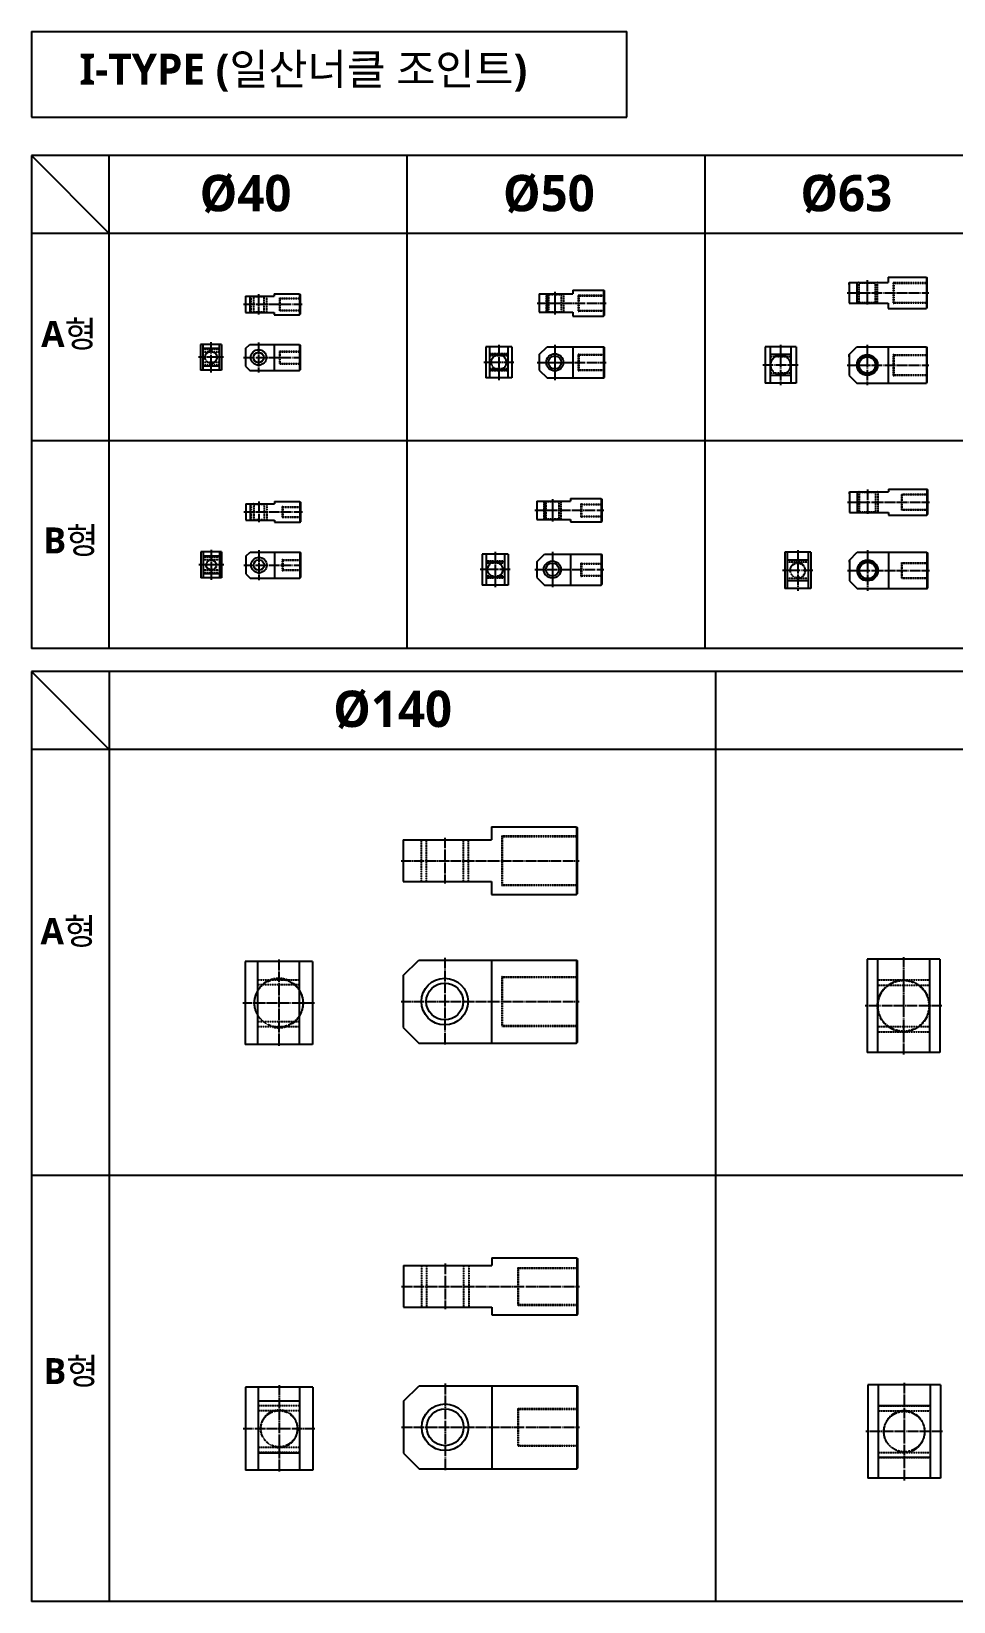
# Model space of a CAD drawing. Header units: millimetres. Extents: x 0 to 7164, y 0 to 8892.
# Drawn here: x 0 to 1777, y 5866 to 8892 of the extents above; entities that cross this region are included whole.
import ezdxf

# ---------------------------------------------------------------- set-up
doc = ezdxf.new("R2010")
doc.units = ezdxf.units.MM
doc.header["$PDMODE"] = 3
doc.linetypes.add('CENTER', pattern=[24, 20, -1.5, 1, -1.5])
doc.linetypes.add('HIDDENX2', pattern=[0.75, 0.5, -0.25])
for name, color, linetype in [('BOM-UDEF', 3, 'Continuous'), ('ML', 3, 'Continuous'), ('외형선', 140, 'Continuous')]:
    doc.layers.add(name, color=color, linetype=linetype)
doc.styles.add('H', font='txt.shx')
doc.styles.add('문자', font='romans.shx')

msp = doc.modelspace()

# ---------------------------------------------------------------- linework, layer by layer
for p, q in [((3594, 8652.8), (0, 8652.8)), ((0, 8652.8), (0, 7702.8)), ((150, 8502.8), (0, 8652.8)), ((150, 7702.8), (150, 8652.8)), ((724, 7702.8), (724, 8652.8)), ((1298, 7702.8), (1298, 8652.8)), ((3594, 8502.8), (0, 8502.8)), ((3594, 8102.8), (0, 8102.8)), ((3594, 7702.8), (0, 7702.8)), ((7164, 7658.4), (0, 7658.4)), ((0, 7658.4), (0, 5866.3)), ((150, 7508.4), (0, 7658.4)), ((150, 7658.4), (150, 5866.3)), ((1319, 5866.3), (1319, 7658.4)), ((7164, 7508.4), (0, 7508.4)), ((7164, 6687.4), (0, 6687.4)), ((7164, 5866.3), (0, 5866.3))]:
    msp.add_line(p, q)
at = {"layer": 'Defpoints', "color": 0, "linetype": 'ByBlock'}
for p in [(412.8, 8381.8), (978.6, 8386.2), (1575.6, 8408.3), (1575.6, 8408.3), (1575.6, 8368.3), (1575.6, 8368.3), (412.8, 8350.3), (978.6, 8350.7), (993.6, 8284.2), (1575.6, 8269.1), (1575.6, 8269.1), (993.6, 8224.2), (1575.6, 8229.1), (1575.6, 8229.1), (1576.4, 8005), (1576.4, 8005), (413.4, 7981.8), (973.9, 7986.9), (1576.4, 7965), (1576.4, 7965), (413.4, 7950.3), (973.9, 7951.4), (988.9, 7884.9), (1576.4, 7873.2), (1576.4, 7873.2), (988.9, 7824.9), (1576.4, 7833.2), (1576.4, 7833.2)]:
    msp.add_point(p, dxfattribs=at)
at = {"layer": 'ML', "color": 1, "linetype": 'CENTER'}
for p, q in [((1610.6, 8412.3), (1610.6, 8364.3)), ((437.8, 8385.8), (437.8, 8346.3)), ((1008.6, 8390.2), (1008.6, 8346.7)), ((1571.6, 8388.3), (1729.6, 8388.3)), ((408.8, 8366.1), (521.8, 8366.1)), ((974.6, 8368.4), (1107.6, 8368.4)), ((346, 8292.9), (346, 8234.9)), ((437.8, 8292.6), (437.8, 8234.6)), ((358.5, 8263.9), (322, 8263.9)), ((361.7, 8263.9), (330.2, 8263.9)), ((370, 8263.9), (358.5, 8263.9)), ((408.8, 8263.6), (517.8, 8263.6)), ((900.6, 8288.2), (900.6, 8220.2)), ((1008.6, 8288.2), (1008.6, 8220.2)), ((1443.6, 8288.1), (1443.6, 8210.1)), ((1610.6, 8288.1), (1610.6, 8210.1)), ((929.6, 8254.2), (871.6, 8254.2)), ((974.6, 8254.2), (1107.6, 8254.2)), ((1477.6, 8249.1), (1409.6, 8249.1)), ((1571.6, 8249.1), (1729.6, 8249.1)), ((1003.9, 7990.9), (1003.9, 7947.4)), ((1611.4, 8009), (1611.4, 7961)), ((409.4, 7966.1), (522.4, 7966.1)), ((438.4, 7985.8), (438.4, 7946.3)), ((969.9, 7969.2), (1102.9, 7969.2)), ((1572.4, 7985), (1730.4, 7985)), ((346.6, 7892.9), (346.6, 7834.9)), ((438.4, 7892.6), (438.4, 7834.6)), ((893.7, 7888.9), (893.7, 7820.9)), ((1003.9, 7888.9), (1003.9, 7820.9)), ((1476.6, 7892.2), (1476.6, 7814.2)), ((1611.4, 7892.2), (1611.4, 7814.2)), ((359.1, 7863.9), (322.6, 7863.9)), ((362.4, 7863.9), (330.9, 7863.9)), ((370.6, 7863.9), (359.1, 7863.9)), ((409.4, 7863.6), (518.4, 7863.6)), ((922.7, 7854.9), (864.7, 7854.9)), ((969.9, 7854.9), (1102.9, 7854.9)), ((1505.6, 7853.2), (1447.6, 7853.2)), ((1572.4, 7853.2), (1730.4, 7853.2)), ((796.4, 7337.9), (796.4, 7249.9)), ((712.4, 7293.9), (1055.4, 7293.9)), ((476.6, 7103.6), (476.6, 6935.6)), ((796.4, 7106.5), (796.4, 6938.5)), ((1680.4, 7108.2), (1680.4, 6920.2)), ((545.6, 7019.6), (407.6, 7019.6)), ((712.4, 7022.5), (1055.4, 7022.5)), ((1754.4, 7014.2), (1606.4, 7014.2)), ((797.1, 6517.6), (797.1, 6429.6)), ((713.1, 6473.6), (1056.1, 6473.6)), ((477.3, 6283.3), (477.3, 6115.3)), ((797.1, 6286.2), (797.1, 6118.2)), ((1681.9, 6287.8), (1681.9, 6099.8)), ((546.3, 6199.3), (408.3, 6199.3)), ((713.1, 6202.2), (1056.1, 6202.2)), ((1755.9, 6193.8), (1607.9, 6193.8))]:
    msp.add_line(p, q, dxfattribs=at)
at = {"layer": 'ML'}
for p, q in [((1650.6, 8418.3), (1724.6, 8418.3)), ((1650.6, 8418.3), (1650.6, 8408.3)), ((1724.6, 8418.3), (1724.6, 8358.3)), ((1724.6, 8418.3), (1725.6, 8417.3)), ((1725.6, 8417.3), (1725.6, 8359.3)), ((412.8, 8381.8), (412.8, 8350.3)), ((412.8, 8381.8), (467.8, 8381.8)), ((420.8, 8381.8), (420.8, 8350.3)), ((467.8, 8386.1), (467.8, 8381.8)), ((467.8, 8386.1), (516.8, 8386.1)), ((516.8, 8386.1), (516.8, 8346.1)), ((516.8, 8386.1), (517.8, 8385.1)), ((517.8, 8385.1), (517.8, 8347.1)), ((978.6, 8386.2), (978.6, 8350.7)), ((978.6, 8386.2), (1043.6, 8386.2)), ((993.6, 8386.2), (993.6, 8350.7)), ((1043.6, 8393.4), (1043.6, 8386.2)), ((1043.6, 8393.4), (1102.6, 8393.4)), ((1102.6, 8393.4), (1103.6, 8392.4)), ((1102.6, 8393.4), (1102.6, 8343.4)), ((1103.6, 8392.4), (1103.6, 8344.4)), ((1575.6, 8408.3), (1650.6, 8408.3)), ((1575.6, 8408.3), (1575.6, 8368.3)), ((1575.6, 8404.3), (1575.6, 8408.3)), ((1590.6, 8408.3), (1590.6, 8369.3)), ((1575.6, 8368.3), (1650.6, 8368.3)), ((1590.6, 8369.3), (1590.6, 8368.3)), ((1650.6, 8368.3), (1650.6, 8358.3)), ((1650.6, 8358.3), (1724.6, 8358.3)), ((1724.6, 8358.3), (1725.6, 8359.3)), ((412.8, 8350.3), (467.8, 8350.3)), ((467.8, 8350.3), (467.8, 8346.1)), ((467.8, 8346.1), (516.8, 8346.1)), ((516.8, 8346.1), (517.8, 8347.1)), ((978.6, 8350.7), (1043.6, 8350.7)), ((1043.6, 8350.7), (1043.6, 8343.4)), ((1043.6, 8343.4), (1102.6, 8343.4)), ((1102.6, 8343.4), (1103.6, 8344.4)), ((366, 8288.9), (326, 8288.9)), ((326, 8288.9), (326, 8238.9)), ((330.2, 8288.9), (330.2, 8238.9)), ((361.7, 8280.6), (330.2, 8280.6)), ((361.7, 8288.9), (361.7, 8238.9)), ((366, 8288.9), (366, 8238.9)), ((412.8, 8280.6), (420.8, 8288.6)), ((412.8, 8280.6), (412.8, 8246.6)), ((420.8, 8288.6), (516.6, 8288.6)), ((467.8, 8288.6), (467.8, 8238.6)), ((516.6, 8288.6), (517.6, 8287.6)), ((516.6, 8288.6), (516.6, 8238.6)), ((517.6, 8287.6), (517.6, 8239.6)), ((925.6, 8284.2), (875.6, 8284.2)), ((875.6, 8284.2), (875.6, 8224.2)), ((882.8, 8284.2), (882.8, 8224.2)), ((918.3, 8269.2), (882.8, 8269.2)), ((918.3, 8284.2), (918.3, 8224.2)), ((925.6, 8284.2), (925.6, 8224.2)), ((978.6, 8269.2), (993.6, 8284.2)), ((978.6, 8269.2), (978.6, 8239.2)), ((993.6, 8284.2), (1102.6, 8284.2)), ((1043.6, 8284.2), (1043.6, 8236.4)), ((1102.6, 8284.2), (1103.6, 8283.2)), ((1102.6, 8284.2), (1102.6, 8224.2)), ((1103.6, 8283.2), (1103.6, 8225.2)), ((1473.6, 8284.1), (1413.6, 8284.1)), ((1413.6, 8284.1), (1413.6, 8214.1)), ((1423.6, 8284.1), (1423.6, 8214.1)), ((1463.6, 8269.1), (1423.6, 8269.1)), ((1463.6, 8284.1), (1463.6, 8214.1)), ((1473.6, 8284.1), (1473.6, 8214.1)), ((1575.6, 8269.1), (1590.6, 8284.1)), ((1575.6, 8269.1), (1575.6, 8229.1)), ((1575.6, 8265.1), (1575.6, 8269.1)), ((1590.6, 8284.1), (1724.6, 8284.1)), ((1650.6, 8284.1), (1650.6, 8214.1)), ((1650.6, 8284.1), (1650.6, 8269.1)), ((1724.6, 8284.1), (1724.6, 8214.1)), ((1724.6, 8284.1), (1725.6, 8283.1)), ((1725.6, 8283.1), (1725.6, 8215.1)), ((366, 8238.9), (326, 8238.9)), ((361.7, 8246.6), (330.2, 8246.6)), ((412.8, 8246.6), (420.8, 8238.6)), ((420.8, 8238.6), (516.6, 8238.6)), ((516.6, 8238.6), (517.6, 8239.6)), ((918.3, 8239.2), (882.8, 8239.2)), ((978.6, 8239.2), (993.6, 8224.2)), ((1043.6, 8236.4), (1043.6, 8224.2)), ((925.6, 8224.2), (875.6, 8224.2)), ((993.6, 8224.2), (1102.6, 8224.2)), ((1102.6, 8224.2), (1103.6, 8225.2)), ((1473.6, 8214.1), (1413.6, 8214.1)), ((1463.6, 8229.1), (1423.6, 8229.1)), ((1575.6, 8229.1), (1590.6, 8214.1)), ((1590.6, 8214.1), (1724.6, 8214.1)), ((1724.6, 8214.1), (1725.6, 8215.1)), ((1038.9, 7991.7), (1038.9, 7986.9)), ((1038.9, 7991.7), (1097.9, 7991.7)), ((1097.9, 7991.7), (1097.9, 7946.7)), ((1097.9, 7991.7), (1098.9, 7990.7)), ((1098.9, 7990.7), (1098.9, 7947.7)), ((1576.4, 8005), (1651.4, 8005)), ((1576.4, 8005), (1576.4, 7965)), ((1576.4, 8001), (1576.4, 8005)), ((1591.4, 8005), (1591.4, 7966)), ((1651.4, 8010), (1651.4, 8005)), ((1651.4, 8010), (1725.4, 8010)), ((1725.4, 8010), (1725.4, 7960)), ((1725.4, 8010), (1726.4, 8009)), ((1726.4, 8009), (1726.4, 7961)), ((413.4, 7981.8), (468.4, 7981.8)), ((413.4, 7981.8), (413.4, 7950.3)), ((421.4, 7981.8), (421.4, 7950.3)), ((468.4, 7986.1), (517.4, 7986.1)), ((468.4, 7986.1), (468.4, 7981.8)), ((517.4, 7986.1), (517.4, 7946.1)), ((517.4, 7986.1), (518.4, 7985.1)), ((518.4, 7985.1), (518.4, 7947.1)), ((973.9, 7986.9), (1038.9, 7986.9)), ((973.9, 7986.9), (973.9, 7951.4)), ((988.9, 7986.9), (988.9, 7951.4)), ((1576.4, 7965), (1651.4, 7965)), ((1591.4, 7966), (1591.4, 7965)), ((1651.4, 7965), (1651.4, 7960)), ((1651.4, 7960), (1725.4, 7960)), ((1725.4, 7960), (1726.4, 7961)), ((413.4, 7950.3), (468.4, 7950.3)), ((468.4, 7950.3), (468.4, 7946.1)), ((468.4, 7946.1), (517.4, 7946.1)), ((517.4, 7946.1), (518.4, 7947.1)), ((973.9, 7951.4), (1038.9, 7951.4)), ((1038.9, 7951.4), (1038.9, 7946.7)), ((1038.9, 7946.7), (1097.9, 7946.7)), ((1097.9, 7946.7), (1098.9, 7947.7)), ((366.6, 7888.9), (326.6, 7888.9)), ((326.6, 7888.9), (326.6, 7838.9)), ((330.9, 7888.9), (330.9, 7838.9)), ((362.4, 7880.6), (330.9, 7880.6)), ((362.4, 7888.9), (362.4, 7838.9)), ((366.6, 7888.9), (366.6, 7838.9)), ((413.4, 7880.6), (421.4, 7888.6)), ((413.4, 7880.6), (413.4, 7846.6)), ((421.4, 7888.6), (517.3, 7888.6)), ((468.4, 7888.6), (468.4, 7838.6)), ((517.3, 7888.6), (517.3, 7838.6)), ((517.3, 7888.6), (518.3, 7887.6)), ((518.3, 7887.6), (518.3, 7839.6)), ((918.7, 7884.9), (868.7, 7884.9)), ((868.7, 7884.9), (868.7, 7824.9)), ((876, 7884.9), (876, 7824.9)), ((911.5, 7869.9), (876, 7869.9)), ((911.5, 7884.9), (911.5, 7824.9)), ((918.7, 7884.9), (918.7, 7824.9)), ((973.9, 7869.9), (988.9, 7884.9)), ((973.9, 7869.9), (973.9, 7839.9)), ((988.9, 7884.9), (1097.9, 7884.9)), ((1038.9, 7884.9), (1038.9, 7837.2)), ((1097.9, 7884.9), (1097.9, 7824.9)), ((1097.9, 7884.9), (1098.9, 7883.9)), ((1098.9, 7883.9), (1098.9, 7825.9)), ((1501.6, 7888.2), (1451.6, 7888.2)), ((1451.6, 7888.2), (1451.6, 7818.2)), ((1456.6, 7888.2), (1456.6, 7818.2)), ((1496.6, 7873.2), (1456.6, 7873.2)), ((1496.6, 7888.2), (1496.6, 7818.2)), ((1501.6, 7888.2), (1501.6, 7818.2)), ((1576.4, 7873.2), (1591.4, 7888.2)), ((1576.4, 7873.2), (1576.4, 7833.2)), ((1576.4, 7869.2), (1576.4, 7873.2)), ((1591.4, 7888.2), (1725.4, 7888.2)), ((1651.4, 7888.2), (1651.4, 7818.2)), ((1651.4, 7888.2), (1651.4, 7873.2)), ((1725.4, 7888.2), (1725.4, 7818.2)), ((1725.4, 7888.2), (1726.4, 7887.2)), ((1726.4, 7887.2), (1726.4, 7819.2)), ((366.6, 7838.9), (326.6, 7838.9)), ((362.4, 7846.6), (330.9, 7846.6)), ((413.4, 7846.6), (421.4, 7838.6)), ((421.4, 7838.6), (517.3, 7838.6)), ((517.3, 7838.6), (518.3, 7839.6)), ((911.5, 7839.9), (876, 7839.9)), ((973.9, 7839.9), (988.9, 7824.9)), ((1038.9, 7837.2), (1038.9, 7824.9)), ((918.7, 7824.9), (868.7, 7824.9)), ((988.9, 7824.9), (1097.9, 7824.9)), ((1097.9, 7824.9), (1098.9, 7825.9)), ((1501.6, 7818.2), (1451.6, 7818.2)), ((1496.6, 7833.2), (1456.6, 7833.2)), ((1576.4, 7833.2), (1591.4, 7818.2)), ((1591.4, 7818.2), (1725.4, 7818.2)), ((1725.4, 7818.2), (1726.4, 7819.2)), ((886.4, 7358.9), (886.4, 7333.9)), ((886.4, 7358.9), (1050.4, 7358.9)), ((1050.4, 7358.9), (1051.4, 7357.9)), ((1050.4, 7358.9), (1050.4, 7228.9)), ((1051.4, 7357.9), (1051.4, 7229.9)), ((716.4, 7333.9), (716.4, 7253.9)), ((716.4, 7333.9), (886.4, 7333.9)), ((716.4, 7253.9), (886.4, 7253.9)), ((886.4, 7253.9), (886.4, 7228.9)), ((886.4, 7228.9), (1050.4, 7228.9)), ((1050.4, 7228.9), (1051.4, 7229.9)), ((476.6, 7099.6), (411.6, 7099.6)), ((411.6, 7099.6), (411.6, 6939.6)), ((436.6, 6939.6), (436.6, 7099.6)), ((541.6, 7099.6), (476.6, 7099.6)), ((516.6, 6939.6), (516.6, 7099.6)), ((541.6, 7099.6), (541.6, 6939.6)), ((716.4, 7072.5), (746.4, 7102.5)), ((746.4, 7102.5), (1050.4, 7102.5)), ((886.4, 7102.5), (886.4, 6942.5)), ((1050.4, 7102.5), (1051.4, 7101.5)), ((1050.4, 7102.5), (1050.4, 6942.5)), ((1051.4, 7101.5), (1051.4, 6943.5)), ((1750.4, 7104.2), (1610.4, 7104.2)), ((1610.4, 7104.2), (1610.4, 6924.2)), ((1630.4, 7104.2), (1630.4, 6924.2)), ((1730.4, 7104.2), (1730.4, 6924.2)), ((1750.4, 7104.2), (1750.4, 6924.2)), ((716.4, 7072.5), (716.4, 6972.5)), ((716.4, 6972.5), (746.4, 6942.5)), ((541.6, 6939.6), (411.6, 6939.6)), ((746.4, 6942.5), (1050.4, 6942.5)), ((1050.4, 6942.5), (1051.4, 6943.5)), ((1750.4, 6924.2), (1610.4, 6924.2)), ((717.1, 6513.6), (717.1, 6433.6)), ((717.1, 6513.6), (887.1, 6513.6)), ((887.1, 6528.6), (887.1, 6513.6)), ((887.1, 6528.6), (1051.1, 6528.6)), ((1051.1, 6528.6), (1051.1, 6418.6)), ((1051.1, 6528.6), (1052.1, 6527.6)), ((1052.1, 6527.6), (1052.1, 6419.6)), ((717.1, 6433.6), (887.1, 6433.6)), ((887.1, 6433.6), (887.1, 6418.6)), ((887.1, 6418.6), (1051.1, 6418.6)), ((1051.1, 6418.6), (1052.1, 6419.6)), ((477.3, 6279.3), (412.3, 6279.3)), ((412.3, 6279.3), (412.3, 6119.3)), ((437.3, 6119.3), (437.3, 6279.3)), ((542.3, 6279.3), (477.3, 6279.3)), ((517.3, 6119.3), (517.3, 6279.3)), ((542.3, 6279.3), (542.3, 6119.3)), ((717.1, 6252.2), (747.1, 6282.2)), ((747.1, 6282.2), (1051.1, 6282.2)), ((887.1, 6282.2), (887.1, 6122.2)), ((1051.1, 6282.2), (1052.1, 6281.2)), ((1051.1, 6282.2), (1051.1, 6122.2)), ((1052.1, 6281.2), (1052.1, 6123.2)), ((1751.9, 6283.8), (1611.9, 6283.8)), ((1611.9, 6283.8), (1611.9, 6103.8)), ((1631.9, 6283.8), (1631.9, 6103.8)), ((1731.9, 6283.8), (1731.9, 6103.8)), ((1751.9, 6283.8), (1751.9, 6103.8)), ((517.3, 6252.2), (437.3, 6252.2)), ((717.1, 6252.2), (717.1, 6152.2)), ((1731.9, 6243.8), (1631.9, 6243.8)), ((517.3, 6152.2), (437.3, 6152.2)), ((717.1, 6152.2), (747.1, 6122.2)), ((1731.9, 6143.8), (1631.9, 6143.8)), ((542.3, 6119.3), (412.3, 6119.3)), ((747.1, 6122.2), (1051.1, 6122.2)), ((1051.1, 6122.2), (1052.1, 6123.2)), ((1751.9, 6103.8), (1611.9, 6103.8))]:
    msp.add_line(p, q, dxfattribs=at)
at = {"layer": 'ML', "color": 6, "linetype": 'HIDDENX2'}
for p, q in [((422.8, 8381.8), (422.8, 8365.8)), ((427.8, 8380.8), (426.8, 8381.8)), ((447.8, 8380.8), (448.8, 8381.8)), ((452.8, 8381.8), (452.8, 8365.8)), ((992.1, 8386.2), (992.1, 8350.7)), ((996.1, 8385.2), (995.1, 8386.2)), ((996.1, 8385.2), (996.1, 8351.7)), ((996.1, 8385.2), (1021.1, 8385.2)), ((1021.1, 8385.2), (1022.1, 8386.2)), ((1021.1, 8385.2), (1021.1, 8351.7)), ((1025.1, 8386.2), (1025.1, 8350.7)), ((1053.6, 8383.9), (1053.6, 8352.9)), ((1053.6, 8383.9), (1054.6, 8383.9)), ((1054.6, 8383.9), (1054.6, 8352.9)), ((1054.6, 8383.4), (1103.6, 8383.4)), ((1054.6, 8382.7), (1103.6, 8382.7)), ((1590.6, 8407.3), (1591.6, 8408.3)), ((1594.9, 8407.3), (1593.9, 8408.3)), ((1594.9, 8369.3), (1594.9, 8407.3)), ((1594.9, 8407.3), (1626.4, 8407.3)), ((1626.4, 8407.3), (1627.4, 8408.3)), ((1626.4, 8369.3), (1626.4, 8407.3)), ((1630.6, 8407.3), (1629.6, 8408.3)), ((1630.6, 8369.3), (1630.6, 8407.3)), ((1660.6, 8408.3), (1660.6, 8368.3)), ((1660.6, 8408.3), (1661.6, 8408.3)), ((1661.6, 8408.3), (1661.6, 8368.3)), ((1661.6, 8407.8), (1725.6, 8407.8)), ((1661.6, 8407.1), (1725.6, 8407.1)), ((422.8, 8366.3), (422.8, 8350.3)), ((427.8, 8351.3), (426.8, 8350.3)), ((427.8, 8380.8), (447.8, 8380.8)), ((427.8, 8380.8), (427.8, 8365.8)), ((427.8, 8366.3), (427.8, 8351.3)), ((427.8, 8351.3), (447.8, 8351.3)), ((447.8, 8380.8), (447.8, 8365.8)), ((447.8, 8366.3), (447.8, 8351.3)), ((447.8, 8351.3), (448.8, 8350.3)), ((452.8, 8366.3), (452.8, 8350.3)), ((477.8, 8378.6), (477.8, 8353.6)), ((477.8, 8378.6), (478.8, 8378.6)), ((477.8, 8353.6), (478.8, 8353.6)), ((478.8, 8378.6), (478.8, 8353.6)), ((478.8, 8378.1), (517.8, 8378.1)), ((478.8, 8377.3), (517.8, 8377.3)), ((478.8, 8354.8), (517.8, 8354.8)), ((478.8, 8354.1), (517.8, 8354.1)), ((996.1, 8351.7), (995.1, 8350.7)), ((996.1, 8351.7), (1021.1, 8351.7)), ((1021.1, 8351.7), (1022.1, 8350.7)), ((1053.6, 8352.9), (1054.6, 8352.9)), ((1054.6, 8354.2), (1103.6, 8354.2)), ((1054.6, 8353.4), (1103.6, 8353.4)), ((1590.6, 8369.3), (1591.6, 8368.3)), ((1594.4, 8369.3), (1593.4, 8368.3)), ((1594.9, 8369.3), (1593.9, 8368.3)), ((1594.9, 8369.3), (1626.4, 8369.3)), ((1626.4, 8369.3), (1627.4, 8368.3)), ((1630.6, 8369.3), (1629.6, 8368.3)), ((1660.6, 8368.3), (1661.6, 8368.3)), ((1661.6, 8369.6), (1725.6, 8369.6)), ((1661.6, 8368.8), (1725.6, 8368.8)), ((361.7, 8278.9), (330.2, 8278.9)), ((361.7, 8273.9), (330.2, 8273.9)), ((477.8, 8276.1), (477.8, 8251.1)), ((477.8, 8276.1), (478.8, 8276.1)), ((478.8, 8276.1), (478.8, 8251.1)), ((478.8, 8275.6), (517.8, 8275.6)), ((478.8, 8274.8), (517.8, 8274.8)), ((918.3, 8270.7), (882.8, 8270.7)), ((918.3, 8266.7), (882.8, 8266.7)), ((1053.6, 8269.7), (1053.6, 8238.7)), ((1053.6, 8269.7), (1054.6, 8269.7)), ((1054.6, 8269.7), (1054.6, 8238.7)), ((1054.6, 8269.2), (1103.6, 8269.2)), ((1054.6, 8268.4), (1103.6, 8268.4)), ((1463.6, 8269.1), (1423.6, 8269.1)), ((1463.6, 8264.8), (1423.6, 8264.8)), ((1660.6, 8269.1), (1660.6, 8229.1)), ((1660.6, 8269.1), (1661.6, 8269.1)), ((1661.6, 8269.1), (1661.6, 8229.1)), ((1661.6, 8268.6), (1725.6, 8268.6)), ((1661.6, 8267.8), (1725.6, 8267.8)), ((361.7, 8253.9), (330.2, 8253.9)), ((361.7, 8248.9), (330.2, 8248.9)), ((477.8, 8251.1), (478.8, 8251.1)), ((478.8, 8252.3), (517.8, 8252.3)), ((478.8, 8251.6), (517.8, 8251.6)), ((918.3, 8241.7), (882.8, 8241.7)), ((918.3, 8237.7), (882.8, 8237.7)), ((1053.6, 8238.7), (1054.6, 8238.7)), ((1054.6, 8239.9), (1103.6, 8239.9)), ((1054.6, 8239.2), (1103.6, 8239.2)), ((1463.6, 8233.3), (1423.6, 8233.3)), ((1661.6, 8230.3), (1725.6, 8230.3)), ((1463.6, 8229.1), (1423.6, 8229.1)), ((1660.6, 8229.1), (1661.6, 8229.1)), ((1661.6, 8229.6), (1725.6, 8229.6)), ((1591.4, 8004), (1592.4, 8005)), ((1595.6, 8004), (1594.6, 8005)), ((1595.6, 7966), (1595.6, 8004)), ((1595.6, 8004), (1627.1, 8004)), ((1627.1, 8004), (1628.1, 8005)), ((1627.1, 7966), (1627.1, 8004)), ((1631.4, 8004), (1630.4, 8005)), ((1631.4, 7966), (1631.4, 8004)), ((1676.4, 8000.5), (1676.4, 7969.5)), ((1676.4, 8000.5), (1677.4, 8000.5)), ((1677.4, 8000.5), (1677.4, 7969.5)), ((1677.4, 8000), (1726.4, 8000)), ((1677.4, 7999.3), (1726.4, 7999.3)), ((423.4, 7981.8), (423.4, 7965.8)), ((423.4, 7966.3), (423.4, 7950.3)), ((428.4, 7980.8), (427.4, 7981.8)), ((428.4, 7980.8), (448.4, 7980.8)), ((428.4, 7980.8), (428.4, 7965.8)), ((428.4, 7966.3), (428.4, 7951.3)), ((448.4, 7980.8), (449.4, 7981.8)), ((448.4, 7980.8), (448.4, 7965.8)), ((448.4, 7966.3), (448.4, 7951.3)), ((453.4, 7981.8), (453.4, 7965.8)), ((453.4, 7966.3), (453.4, 7950.3)), ((483.4, 7976.6), (483.4, 7955.6)), ((483.4, 7976.6), (484.4, 7976.6)), ((484.4, 7976.6), (484.4, 7955.6)), ((484.4, 7976.1), (518.4, 7976.1)), ((484.4, 7975.3), (518.4, 7975.3)), ((987.4, 7986.9), (987.4, 7951.4)), ((991.4, 7985.9), (990.4, 7986.9)), ((991.4, 7985.9), (1016.4, 7985.9)), ((991.4, 7985.9), (991.4, 7952.4)), ((1016.4, 7985.9), (1017.4, 7986.9)), ((1016.4, 7985.9), (1016.4, 7952.4)), ((1020.4, 7986.9), (1020.4, 7951.4)), ((1058.9, 7981.7), (1058.9, 7956.7)), ((1058.9, 7981.7), (1059.9, 7981.7)), ((1059.9, 7981.7), (1059.9, 7956.7)), ((1059.9, 7981.2), (1098.9, 7981.2)), ((1059.9, 7980.4), (1098.9, 7980.4)), ((1059.9, 7957.9), (1098.9, 7957.9)), ((1591.4, 7966), (1592.4, 7965)), ((1595.1, 7966), (1594.1, 7965)), ((1595.6, 7966), (1594.6, 7965)), ((1595.6, 7966), (1627.1, 7966)), ((1627.1, 7966), (1628.1, 7965)), ((1631.4, 7966), (1630.4, 7965)), ((1676.4, 7969.5), (1677.4, 7969.5)), ((1677.4, 7970.8), (1726.4, 7970.8)), ((1677.4, 7970), (1726.4, 7970)), ((428.4, 7951.3), (427.4, 7950.3)), ((428.4, 7951.3), (448.4, 7951.3)), ((448.4, 7951.3), (449.4, 7950.3)), ((483.4, 7955.6), (484.4, 7955.6)), ((484.4, 7956.8), (518.4, 7956.8)), ((484.4, 7956.1), (518.4, 7956.1)), ((991.4, 7952.4), (990.4, 7951.4)), ((991.4, 7952.4), (1016.4, 7952.4)), ((1016.4, 7952.4), (1017.4, 7951.4)), ((1058.9, 7956.7), (1059.9, 7956.7)), ((1059.9, 7957.2), (1098.9, 7957.2)), ((362.4, 7878.9), (330.9, 7878.9)), ((362.4, 7873.9), (330.9, 7873.9)), ((483.3, 7874.1), (483.3, 7853.1)), ((483.3, 7874.1), (484.3, 7874.1)), ((484.3, 7874.1), (484.3, 7853.1)), ((484.3, 7873.6), (518.4, 7873.6)), ((484.3, 7872.8), (518.4, 7872.8)), ((911.5, 7871.4), (876, 7871.4)), ((911.5, 7867.4), (876, 7867.4)), ((1058.9, 7867.4), (1058.9, 7842.4)), ((1058.9, 7867.4), (1059.9, 7867.4)), ((1059.9, 7867.4), (1059.9, 7842.4)), ((1059.9, 7866.9), (1098.9, 7866.9)), ((1496.6, 7868.9), (1456.6, 7868.9)), ((1676.4, 7868.7), (1676.4, 7837.7)), ((1676.4, 7868.7), (1677.4, 7868.7)), ((1677.4, 7868.7), (1677.4, 7837.7)), ((1677.4, 7868.2), (1726.4, 7868.2)), ((1677.4, 7867.4), (1726.4, 7867.4)), ((362.4, 7853.9), (330.9, 7853.9)), ((362.4, 7848.9), (330.9, 7848.9)), ((483.3, 7853.1), (484.3, 7853.1)), ((484.3, 7854.3), (518.4, 7854.3)), ((484.3, 7853.6), (518.4, 7853.6)), ((911.5, 7842.4), (876, 7842.4)), ((911.5, 7838.4), (876, 7838.4)), ((1058.9, 7842.4), (1059.9, 7842.4)), ((1059.9, 7866.2), (1098.9, 7866.2)), ((1059.9, 7843.7), (1098.9, 7843.7)), ((1059.9, 7842.9), (1098.9, 7842.9)), ((1496.6, 7837.4), (1456.6, 7837.4)), ((1676.4, 7837.7), (1677.4, 7837.7)), ((1677.4, 7838.9), (1726.4, 7838.9)), ((1677.4, 7838.2), (1726.4, 7838.2)), ((750.9, 7333), (751.8, 7333.9)), ((750.9, 7333), (750.9, 7254.9)), ((750.9, 7333), (750.9, 7254.9)), ((760.9, 7333), (759.9, 7333.9)), ((760.9, 7333), (760.9, 7254.9)), ((831.9, 7332.9), (832.9, 7333.9)), ((831.9, 7332.9), (831.9, 7254.9)), ((841.9, 7332.9), (840.9, 7333.9)), ((841.9, 7332.9), (841.9, 7254.9)), ((841.9, 7332.9), (841.9, 7254.9)), ((906.4, 7341.9), (906.4, 7246.4)), ((906.4, 7341.9), (907.4, 7341.9)), ((907.4, 7341.9), (907.4, 7246.4)), ((907.4, 7341.7), (1051.4, 7341.7)), ((907.4, 7340.7), (1051.4, 7340.7)), ((750.9, 7254.9), (751.8, 7253.9)), ((760.9, 7254.9), (759.9, 7253.9)), ((831.9, 7254.9), (832.9, 7253.9)), ((841.9, 7254.9), (840.9, 7253.9)), ((906.4, 7246.4), (907.4, 7246.4)), ((907.4, 7247.7), (1051.4, 7247.7)), ((907.4, 7246.7), (1051.4, 7246.7)), ((437.6, 7064.6), (436.6, 7063.6)), ((437.6, 7055.1), (436.6, 7056.1)), ((437.6, 7064.6), (515.6, 7064.6)), ((437.6, 7055.1), (515.6, 7055.1)), ((515.6, 7064.6), (516.6, 7063.6)), ((515.6, 7055.1), (516.6, 7056.1)), ((906.4, 7070.5), (906.4, 6975)), ((906.4, 7070.5), (907.4, 7070.5)), ((907.4, 7070.5), (907.4, 6975)), ((907.4, 7070.3), (1051.4, 7070.3)), ((907.4, 7069.3), (1051.4, 7069.3)), ((1631.4, 7064.2), (1630.4, 7063.2)), ((1631.4, 7054.2), (1630.4, 7055.2)), ((1631.4, 7064.2), (1729.4, 7064.2)), ((1631.4, 7064.2), (1729.4, 7064.2)), ((1631.4, 7054.2), (1729.4, 7054.2)), ((1729.4, 7054.2), (1730.4, 7055.2)), ((1729.5, 7054.2), (1730.4, 7055.2)), ((1729.5, 7054.2), (1730.4, 7055.2)), ((437.6, 6984.1), (436.6, 6983.1)), ((437.6, 6974.6), (436.6, 6975.6)), ((437.6, 6984.1), (515.6, 6984.1)), ((437.6, 6974.6), (515.6, 6974.6)), ((515.6, 6984.1), (516.6, 6983.1)), ((515.6, 6974.6), (516.6, 6975.6)), ((906.4, 6975), (907.4, 6975)), ((907.4, 6976.3), (1051.4, 6976.3)), ((907.4, 6975.3), (1051.4, 6975.3)), ((1631.4, 6974.2), (1630.4, 6973.2)), ((1631.4, 6964.2), (1630.4, 6965.2)), ((1631.4, 6974.2), (1729.5, 6974.2)), ((1631.4, 6964.2), (1729.5, 6964.2)), ((1631.4, 6964.2), (1729.5, 6964.2)), ((1729.5, 6974.2), (1730.4, 6973.2)), ((1729.5, 6964.2), (1730.4, 6965.2)), ((751.6, 6512.6), (752.6, 6513.6)), ((751.6, 6512.6), (751.6, 6434.5)), ((751.6, 6512.6), (751.6, 6434.5)), ((761.6, 6512.6), (760.7, 6513.6)), ((761.6, 6512.6), (761.6, 6434.5)), ((832.6, 6512.6), (833.6, 6513.6)), ((832.6, 6512.6), (832.6, 6434.6)), ((842.6, 6512.6), (841.6, 6513.6)), ((842.6, 6512.6), (842.6, 6434.6)), ((842.6, 6512.6), (842.6, 6434.6)), ((937.1, 6510.1), (937.1, 6437.1)), ((937.1, 6510.1), (938.1, 6510.1)), ((938.1, 6510.1), (938.1, 6437.1)), ((938.1, 6509.6), (1052.1, 6509.6)), ((938.1, 6508.6), (1052.1, 6508.6)), ((751.6, 6434.5), (752.6, 6433.6)), ((761.6, 6434.5), (760.7, 6433.6)), ((832.6, 6434.6), (833.6, 6433.6)), ((842.6, 6434.6), (841.6, 6433.6)), ((937.1, 6437.1), (938.1, 6437.1)), ((938.1, 6438.6), (1052.1, 6438.6)), ((938.1, 6437.6), (1052.1, 6437.6)), ((438.3, 6244.3), (437.3, 6243.3)), ((438.3, 6234.8), (437.3, 6235.8)), ((438.3, 6244.3), (516.3, 6244.3)), ((438.3, 6234.8), (516.3, 6234.8)), ((516.3, 6244.3), (517.3, 6243.3)), ((516.3, 6234.8), (517.3, 6235.8)), ((937.1, 6238.7), (937.1, 6165.7)), ((937.1, 6238.7), (938.1, 6238.7)), ((938.1, 6238.7), (938.1, 6165.7)), ((938.1, 6238.2), (1052.1, 6238.2)), ((938.1, 6237.2), (1052.1, 6237.2)), ((1632.9, 6243.8), (1631.9, 6242.9)), ((1632.9, 6233.8), (1631.9, 6234.8)), ((1632.9, 6243.8), (1730.9, 6243.8)), ((1632.9, 6243.8), (1730.9, 6243.8)), ((1632.9, 6233.8), (1730.9, 6233.8)), ((1730.9, 6233.8), (1731.9, 6234.8)), ((1731, 6233.8), (1731.9, 6234.8)), ((1731, 6233.8), (1731.9, 6234.8)), ((438.3, 6163.8), (437.3, 6162.8)), ((438.3, 6154.3), (437.3, 6155.3)), ((438.3, 6163.8), (516.3, 6163.8)), ((438.3, 6154.3), (516.3, 6154.3)), ((516.3, 6163.8), (517.3, 6162.8)), ((516.3, 6154.3), (517.3, 6155.3)), ((937.1, 6165.7), (938.1, 6165.7)), ((938.1, 6167.2), (1052.1, 6167.2)), ((938.1, 6166.2), (1052.1, 6166.2)), ((1632.9, 6153.8), (1631.9, 6152.9)), ((1632.9, 6143.8), (1631.9, 6144.8)), ((1632.9, 6153.8), (1731, 6153.8)), ((1632.9, 6143.8), (1731, 6143.8)), ((1632.9, 6143.8), (1731, 6143.8)), ((1731, 6153.8), (1731.9, 6152.9)), ((1731, 6143.8), (1731.9, 6144.8))]:
    msp.add_line(p, q, dxfattribs=at)
at = {"layer": 'ML', "color": 7}
msp.add_line((467.8, 8283.6), (467.8, 8279.3), dxfattribs=at)
at = {"layer": 'ML', "color": 6, "linetype": 'HIDDENX2'}
for centre, radius in [((346, 8263.9), 11.2), ((900.6, 8254.2), 14.2), ((1443.6, 8249.1), 18.8), ((346.6, 7863.9), 10), ((346.6, 7863.9), 9.25), ((893.7, 7854.9), 14.2), ((1476.6, 7853.2), 14.2), ((476.6, 7019.6), 46.5), ((1680.4, 7014.2), 50), ((1680.4, 7014.2), 49), ((477.3, 6199.3), 35), ((1681.9, 6193.8), 39)]:
    msp.add_circle(centre, radius, dxfattribs=at)
at = {"layer": 'ML'}
for centre, radius in [((437.8, 8263.6), 15), ((437.8, 8263.6), 10), ((1008.6, 8254.2), 16.5), ((1008.6, 8254.2), 12.5), ((1610.6, 8249.1), 20), ((1610.6, 8249.1), 16.8), ((1610.6, 8249.1), 15.8), ((438.4, 7863.6), 15), ((438.4, 7863.6), 10), ((1003.9, 7854.9), 16.5), ((1003.9, 7854.9), 12.5), ((1611.4, 7853.2), 20), ((1611.4, 7853.2), 16.8), ((1611.4, 7853.2), 15.8), ((796.4, 7022.5), 45), ((796.4, 7022.5), 35.5), ((797.1, 6202.2), 45), ((797.1, 6202.2), 35.5)]:
    msp.add_circle(centre, radius, dxfattribs=at)
at = {"layer": 'ML', "color": 6, "linetype": 'HIDDENX2'}
for centre, radius, start, end in [((346, 8263.9), 12, 256.1665, 202.1937), ((900.6, 8254.2), 15, 247.6153, 192.1823), ((1443.6, 8249.1), 19.5, 262.9903, 210.5058), ((893.7, 7854.9), 15, 247.6153, 192.1823), ((1476.6, 7853.2), 15, 260.9738, 190.4083), ((476.6, 7019.6), 47.5, 256.4913, 198.3196), ((477.3, 6199.3), 36, 258.3095, 204.2048), ((1681.9, 6193.8), 40, 250.3863, 212.0676)]:
    msp.add_arc(centre, radius, start, end, dxfattribs=at)
at = {"layer": '외형선', "color": 3}
for p, q in [((0, 8891.9), (0, 8726.7)), ((0, 8891.9), (1147.1, 8891.9)), ((1147.1, 8726.7), (1147.1, 8891.9)), ((0, 8726.7), (1147.1, 8726.7))]:
    msp.add_line(p, q, dxfattribs=at)

# ---------------------------------------------------------------- texts
at = {"attachment_point": 1, "style": '문자'}
for s, width, gutter_width, insert, char_height in [('{\\fMalgun Gothic|b1|i0|c129|p50;%%C40}', 124.533, 16, (324.2, 8615.3), 70), ('{\\fMalgun Gothic|b1|i0|c129|p50;%%C50}', 124.533, 16, (908.7, 8615.3), 70), ('{\\fMalgun Gothic|b1|i0|c129|p50;%%C63}', 124.533, 16, (1481.8, 8615.3), 70), ('{\\fMalgun Gothic|b1|i0|c129|p50;A형}', 655.383, 160, (18.9, 8333.9), 50), ('{\\fMalgun Gothic|b1|i0|c129|p50;B형}', 655.383, 160, (23.1, 7936.1), 50), ('{\\fMalgun Gothic|b1|i0|c129|p50;%%C140}', 124.533, 16, (581.5, 7621.5), 70), ('{\\fMalgun Gothic|b1|i0|c129|p50;A형}', 655.383, 160, (17.7, 7183), 50), ('{\\fMalgun Gothic|b1|i0|c129|p50;B형}', 655.383, 160, (23.4, 6335.4), 50)]:
    msp.add_mtext_dynamic_manual_height_columns(s, width=width, gutter_width=gutter_width, heights=[0], dxfattribs=dict(at, insert=insert, char_height=char_height))
at = {"layer": 'BOM-UDEF', "insert": (92.4, 8849.1), "char_height": 60, "attachment_point": 1, "style": 'H'}
msp.add_mtext_dynamic_manual_height_columns('{\\fMalgun Gothic|b1|i0|c129|p50;I\\fMalgun Gothic|b1|i0|c0|p50;-TYPE (\\fMalgun Gothic|b1|i0|c129|p50;일산너클 조인트)}', width=1182.182, gutter_width=15, heights=[0], dxfattribs=at)

doc.saveas('drawing.dxf')
